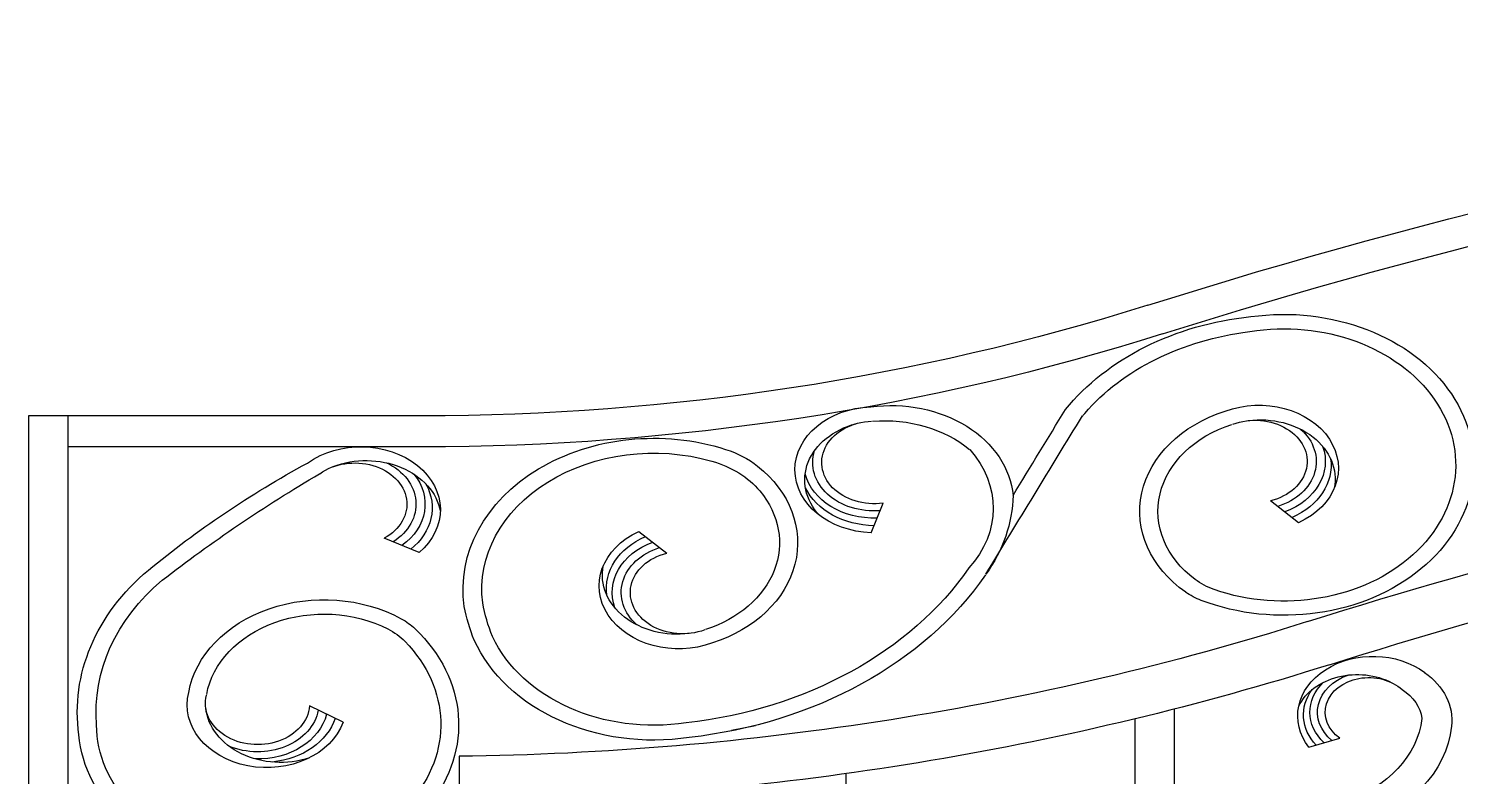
# Model space of a CAD drawing. Extents: x 12262 to 40734, y 30451 to 49613.
# Drawn here: x 29137 to 29923, y 44964 to 45374 of the extents above; entities that cross this region are included whole.
import ezdxf

# ---------------------------------------------------------------- set-up
doc = ezdxf.new("R2010")
doc.units = 0
doc.header["$LTSCALE"] = 0.85
doc.header["$MEASUREMENT"] = 0
doc.layers.get('0').update_dxf_attribs({"linetype": 'CONTINUOUS'})

# ---------------------------------------------------------------- blocks, each defined once
blk = doc.blocks.new('A$C2EF91AEA')
for p, q in [((0, 1845.05), (0, 986.96)), ((215.76, 1845.05), (0, 1845.05)), ((21.47, 1845.05), (21.47, 986.96)), ((215.76, 1828.06), (21.47, 1828.06)), ((462.45, 1780.94), (469, 1797.2)), ((696.98, 1786.44), (681.62, 1798.41)), ((214.26, 1770), (195.14, 1777.9)), ((334.88, 1781.68), (350.24, 1769.7)), ((172.58, 1676.99), (154.2, 1685.91)), ((628.8, 1539.19), (628.8, 1684.19)), ((385.66, 1672.64), (398.84, 1675.22)), ((607.32, 1539.19), (607.32, 1678.85)), ((702.65, 1663.23), (719.61, 1668.24)), ((236.2, 1658.26), (236.2, 986.96)), ((448.6, 1564.75), (448.6, 1648.75))]:
    blk.add_line(p, q)
at = {"extrusion": (0, 0, -1)}
for centre, major_axis, start_param, end_param in [((1610.49, -66.54), (2684.14, 0), 4.332138, 4.712389), ((1610.49, -66.54), (-2662.67, 0), 1.190545, 1.557478), ((215.76, 2694.64), (1073.66, 0), 1.190545, 1.570796), ((688.8, 1818.17), (104.31, 0), 4.538077, 8.302647), ((689.36, 1787.14), (-143.17, 0), 0.572463, 1.440153), ((689.36, 1787.14), (-143.17, 0), 0.572463, 1.440153), ((688.75, 1818.1), (94.42, 0), 4.473672, 8.269055), ((215.76, 2694.64), (1095.13, 0), 1.190545, 1.570796), ((689.36, 1787.14), (-132.87, 0), 0.572463, 1.397297), ((675.13, 1816.34), (43.65, 0), 4.274116, 7.329941), ((1610.49, -66.54), (2447.94, 0), 4.332138, 4.610005), ((464.19, 1815.45), (43.65, 0), 1.610639, 4.666464), ((473.33, 1797.63), (67.06, 0), 4.545404, 6.212861), ((62149.53, -21724.95), (68407.82, 0), 3.5912, 3.592167), ((684.78, 1792.65), (74.96, 0), 2.297439, 4.327167), ((467.01, 1809.87), (41.08, 0), 2.502584, 4.38935), ((463.87, 1819.46), (28.6, 0), 1.390685, 4.669418), ((469.59, 1790.93), (-64.99, 0), 1.471821, 2.37581), ((62149.53, -21724.95), (-68397.52, 0), 0.448793, 0.450575), ((684.78, 1792.65), (-64.99, 0), -0.813164, 1.185574), ((673.05, 1820.01), (28.6, 0), 4.271163, 7.549895), ((675.92, 1810.36), (-41.08, 0), 1.409638, 3.296404), ((182.31, 1793.54), (-43.65, 0), 0.83548, 3.891305), ((343.06, 1749.94), (104.65, 0), 3.02651, 5.099103), ((673.05, 1820.01), (-33.59, 0), 2.411066, 4.330942), ((1610.49, -66.54), (2415.73, 0), 4.332138, 4.59522), ((343.06, 1749.94), (94.35, 0), 3.040468, 5.05665), ((362.48, 1787.69), (-53.15, 0), 1.957511, 2.354698), ((463.87, 1819.46), (33.59, 0), 1.468046, 3.387922), ((458.61, 1794.34), (-70.74, 0), 2.527956, 3.764843), ((673.05, 1820.01), (38.57, 0), -0.275867, 1.133652), ((470.12, 1454.2), (559.69, 0), 3.904997, 4.110087), ((178.97, 1796.57), (28.6, 0), 3.974119, 7.252852), ((185.28, 1788.01), (-41.08, 0), 1.112594, 2.99936), ((178.97, 1796.57), (-33.59, 0), 2.114022, 4.033898), ((356.96, 1780.63), (-53.15, 0), 1.915057, 2.557628), ((347.08, 1775.46), (-74.96, 0), 2.354698, 4.327167), ((673.55, 1817.88), (41.22, 0), -0.11184, 1.069894), ((655.94, 1284.68), (832.18, 0), 3.936701, 4.073511), ((178.97, 1796.57), (38.57, 0), -0.57291, 0.836608), ((180.22, 1794.65), (41.22, 0), -0.408884, 0.77285), ((463.87, 1819.46), (-38.57, 0), 4.665336, 6.074855), ((347.08, 1775.46), (-64.99, 0), 2.557628, 4.327167), ((464.69, 1817.4), (-41.22, 0), -1.554091, -0.372358), ((426.08, 1802.77), (114.16, 0), 0.015607, 0.516833), ((356.73, 1751.77), (43.65, 0), 1.132524, 4.188349), ((358.31, 1750.23), (-41.22, 0), -0.11184, 1.069894), ((358.8, 1748.1), (-38.57, 0), -0.275867, 1.133652), ((358.8, 1748.1), (-33.59, 0), -0.730527, 1.189349), ((358.8, 1748.1), (28.6, 0), 1.12957, 4.408303), ((169.89, 1682.67), (-143.17, 0), -0.111455, 0.756235), ((169.89, 1682.67), (-143.17, 0), -0.111455, 0.756235), ((355.93, 1757.75), (41.08, 0), 1.409638, 3.296404), ((331.07, 1841.84), (210.9, 0), 0.501099, 1.428986), ((169.89, 1682.67), (-132.87, 0), -0.0686, 0.756235), ((331.07, 1841.84), (221.21, 0), 0.501099, 1.427879), ((665.67, 1776.67), (-37.19, 0), -1.155723, -0.813164), ((162.03, 1684.87), (-74.96, 0), 0.143123, 2.172851), ((659.68, 1770.31), (-37.19, 0), -1.12213, -0.844154), ((162.03, 1684.87), (-64.99, 0), 0.143123, 2.141861), ((382.67, 1757.27), (-145.13, 0), -0.312169, -0.147128), ((380.42, 1756.81), (-132.48, 0), -0.318692, -0.137843), ((183.42, 1709.5), (37.19, 0), -0.968741, -0.690765), ((215.76, 2694.64), (1309.86, 0), 1.190545, 1.555191), ((131.69, 1675.66), (104.31, 0), -0.690765, 3.073806), ((131.75, 1675.71), (94.42, 0), -0.657172, 3.138211), ((177.06, 1703.38), (37.19, 0), -0.999731, -0.657172), ((343.06, 1749.94), (104.65, 0), 1.383182, 2.79738), ((343.06, 1749.94), (94.35, 0), 1.380775, 2.786183), ((737.79, 1680.43), (41.32, 0), 2.587785, 5.468712), ((215.76, 2694.64), (-1342.07, 0), 4.332138, 4.673148), ((729.16, 1675.85), (34.5, 0), 3.514676, 5.294674), ((735.55, 1682.47), (-32.4, 0), -0.712526, 0.696993), ((735.55, 1682.47), (-28.21, 0), -0.768222, 1.151653), ((735.55, 1682.47), (24.02, 0), 2.296009, 5.574742), ((736.9, 1678.01), (44.17, 0), -0.847248, 0.093423), ((130.65, 1686.6), (43.65, 0), 0.281942, 3.337766), ((125.65, 1687.31), (-28.6, 0), 3.20358, 6.482313), ((734.25, 1680.97), (34.62, 0), 2.492825, 3.674559), ((735.95, 1677.05), (-28.7, 0), 2.241714, 3.054442), ((138.18, 1687.42), (-41.08, 0), 4.315479, 6.202245), ((125.65, 1687.31), (-33.59, 0), 3.280941, 5.200817), ((125.65, 1687.31), (38.57, 0), 0.195046, 1.604564), ((128.38, 1687.45), (41.22, 0), 0.258804, 1.440537), ((696.34, 1683.73), (68.45, 0), 0.087, 1.185726), ((699.52, 1680.09), (-81.64, 0), 3.224333, 4.361136)]:
    blk.add_ellipse(centre, major_axis=major_axis, ratio=0.79131, start_param=start_param, end_param=end_param, dxfattribs=at)

msp = doc.modelspace()

# ---------------------------------------------------------------- block references
msp.add_blockref('A$C2EF91AEA', (29137.29, 43316.64))

doc.saveas('drawing.dxf')
